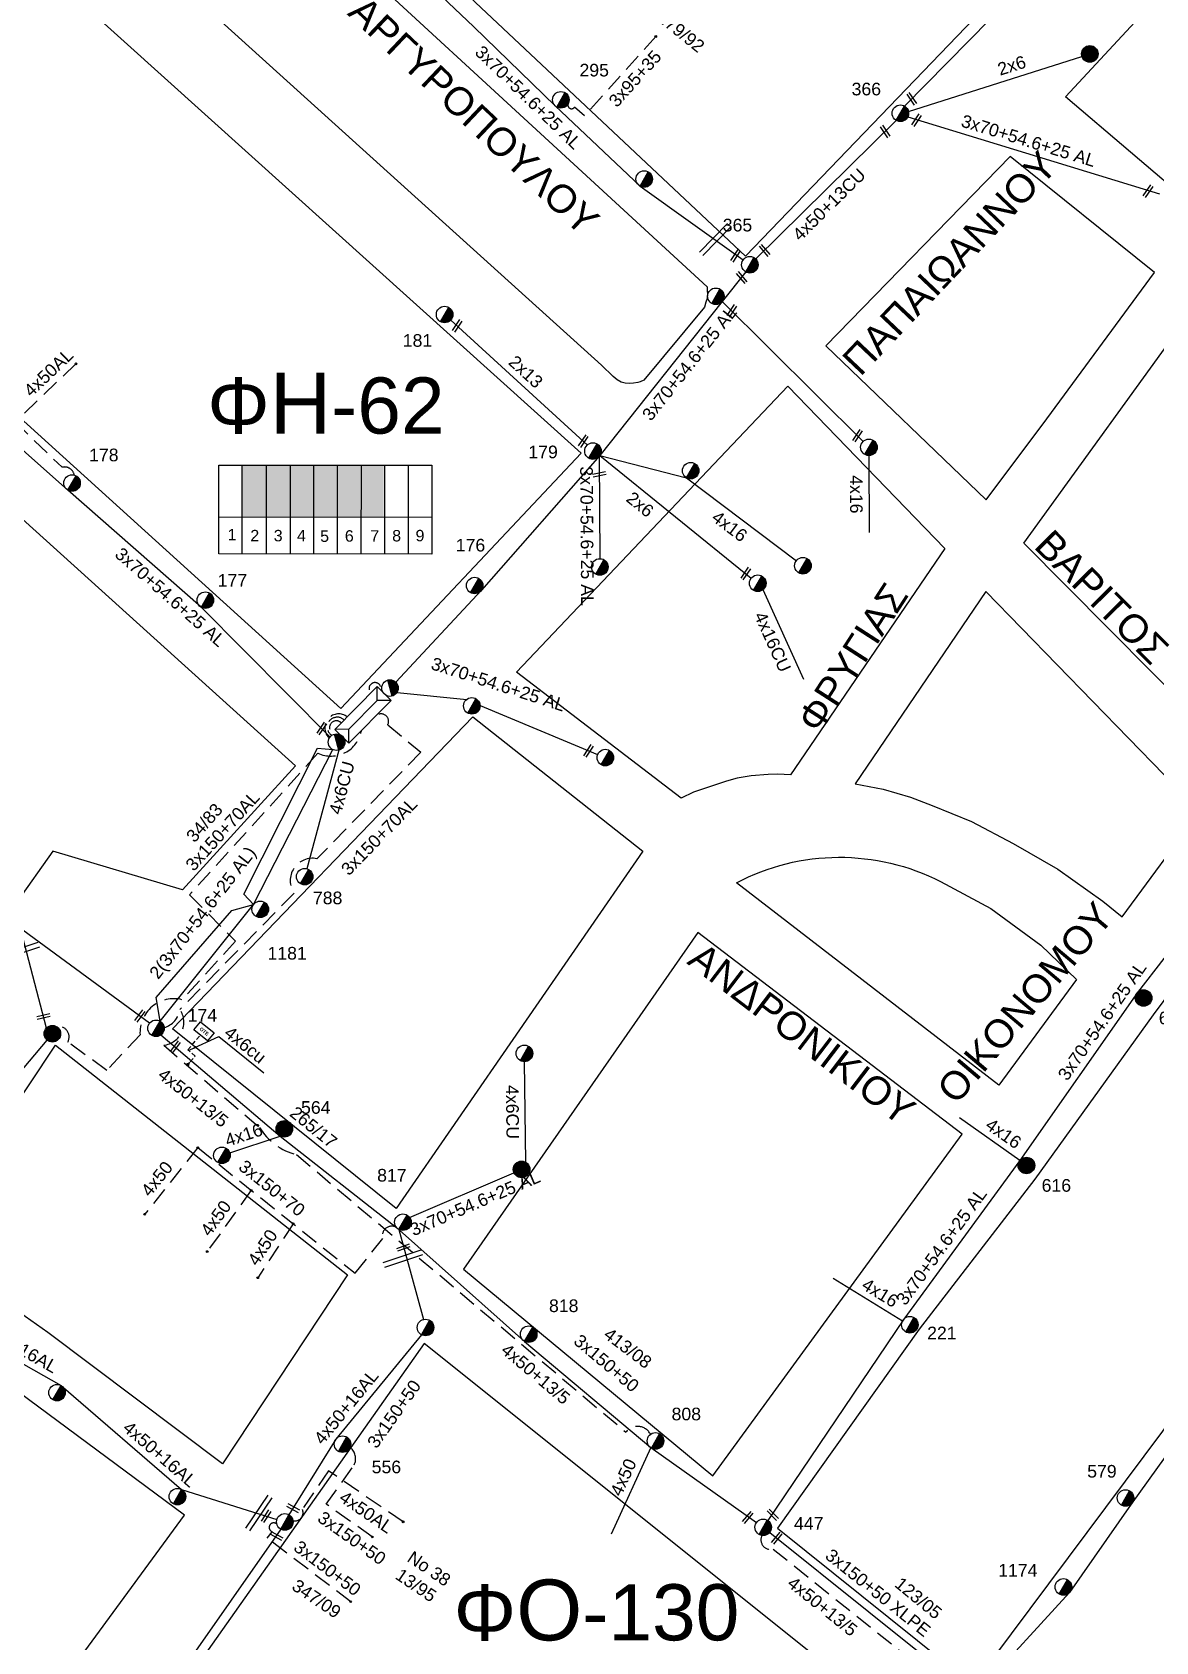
# Model space of a CAD drawing. Header units: millimetres. Extents: x 864 to 3062, y 833 to 2619.
# Drawn here: x 2231.5 to 2391.5, y 994.9 to 1224.1 of the extents above; entities that cross this region are included whole.
import ezdxf
from ezdxf.enums import TextEntityAlignment as Align

# ---------------------------------------------------------------- set-up
doc = ezdxf.new("R2010")
doc.units = ezdxf.units.MM
doc.linetypes.add('DASHED', pattern=[19.05, 12.7, -6.35])
for name, color, linetype, lineweight in [('2x13', 7, 'Continuous', 30), ('2x6', 7, 'SYN_LINE', 30), ('3x150+50', 7, 'Continuous', 30), ('3x150+50 XLPE', 7, 'SYN_LINE', 30), ('3x150+70', 7, 'Continuous', 30), ('3x150+70AL', 7, 'DASHED', 30), ('3x70+54.6+25 AL', 7, 'SYN_LINE', 30), ('3x95+35', 7, 'Continuous', 30), ('4x16', 7, 'Continuous', 30), ('4x16CU', 7, 'Continuous', 30), ('4x50', 7, 'Continuous', 30), ('4x50+13_5', 7, 'Continuous', 30), ('4x50+13CU', 7, 'Continuous', 30), ('4x50+16', 7, 'Continuous', 30), ('4x50+16AL', 7, 'Continuous', 30), ('4x50AL', 7, 'Continuous', 30), ('4x6CU', 7, 'Continuous', 30), ('text διευθύνσεων', 250, 'Continuous', 30), ('Υπόβαθρο ΔΕΗ', 7, 'Continuous', 30)]:
    doc.layers.add(name, color=color, linetype=linetype, lineweight=lineweight)
for name, color, linetype in [('Pillar OTE', 7, 'Continuous'), ('TEXT ΚΑΛΩΔΙΩΝ', 7, 'Continuous'), ('Άγνωστα', 7, 'Continuous'), ('Επιγραφές - Σχήματα', 7, 'Continuous'), ('Καλώδια ΧΤ   3x150AL+50CU', 7, 'DASHED'), ('Μηχανική τομή', 7, 'Continuous'), ('Στύλος Ξύλινος', 7, 'Continuous'), ('Στύλος Ξύλινος @ 1', 7, 'Continuous'), ('Στύλος ΦΜ', 7, 'Continuous'), ('Στύλος ΦΜ @ 1', 7, 'Continuous'), ('Συνδέσεις', 7, 'Continuous'), ('Τομή', 7, 'Continuous'), ('Υποσταθμός εναέριος 2 στύλων', 7, 'Continuous'), ('Υποσταθμός πόλεως', 7, 'Continuous'), ('Υπόγεια καλώδια Παροχών ΧΤ   4x50AL', 7, 'DASHED'), ('Υπόγεια καλώδια Παροχών ΧΤ   4x6', 7, 'DASHED')]:
    doc.layers.add(name, color=color, linetype=linetype)
doc.styles.add('arial', font='arial.ttf')
doc.styles.get("Standard").update_dxf_attribs({"font": 'arial.ttf'})
doc.linetypes.add('SYN_LINE', pattern='A,0.5,-0.0001,["/\\/\\/\\/",Standard,S=0.1,R=0,X=0,Y=-0.05],-0.25', length=0.7501)
doc.dimstyles.new('ISO-25', dxfattribs={"dimtxt": 2.5, "dimasz": 2.5, "dimexe": 1.25, "dimexo": 0.625, "dimtad": 1, "dimtxsty": 'Standard', "dimcen": 2.5, "dimadec": 0, "dimazin": 0, "dimtfac": 1, "dimtmove": 0, "dimatfit": 3, "dimfxl": 1, "dimarcsym": 0})

# ---------------------------------------------------------------- blocks, each defined once
blk = doc.blocks.new('ΥΠΑΡΧΩΝ ΤΣΙΜΕΝΤΕΝΙΟΣ ΣΤΥΛΟΣ')
at = {"layer": 'Στύλος ΦΜ'}
blk.add_hatch(color=7, dxfattribs=at).paths.add_polyline_path([(-1.29, -2.28, 0.574793), (2.62, 0, 0.268822), (1.3, 2.27)])
at = {"layer": 'Στύλος ΦΜ', "color": 7}
blk.add_line((-1.29, -2.28), (1.3, 2.27), dxfattribs=at)
blk.add_circle((0, 0), 2.62, dxfattribs=at)
at = {"layer": 'Στύλος ΦΜ', "flags": 4}
for tag, p in [('ΑΡΙΘΜΟΣ', (-4.68, 8.05)), ('ΤΥΠΟΣ', (-4.91, 3.03))]:
    blk.add_attdef(tag, p, '', height=4, dxfattribs=at)
blk = doc.blocks.new('ΥΠΑΡΧΩΝ ΞΥΛΙΝΟΣ ΣΤΥΛΟΣ')
at = {"layer": 'Στύλος Ξύλινος'}
h = blk.add_hatch(color=7, dxfattribs=at)
h.paths.add_polyline_path([(-2.62, 0, 0.270008), (-1.29, -2.28), (1.3, 2.27, 0.576266)])
h.paths.add_polyline_path([(-1.29, -2.28, 0.574793), (2.62, 0, 0.268822), (1.3, 2.27)])
at = {"layer": 'Στύλος Ξύλινος', "color": 7}
blk.add_line((-1.29, -2.28), (1.3, 2.27), dxfattribs=at)
blk.add_circle((0, 0), 2.62, dxfattribs=at)
at = {"layer": 'Στύλος Ξύλινος', "flags": 4}
for tag, p in [('ΑΡΙΘΜΟΣ', (-4.91, 8.6)), ('ΤΥΠΟΣ', (-4.85, 3.39))]:
    blk.add_attdef(tag, p, '', height=4, dxfattribs=at)
blk = doc.blocks.new('ΥΠΟΣΤΑΘΜΟΣ ΕΝΑΕΡΙΟΣ ΕΠΙ 2 ΣΤΥΛΩΝ')
at = {"layer": 'Υποσταθμός εναέριος 2 στύλων', "linetype": 'Continuous'}
for points in [[(-11.97, -2.11, 0.574793), (-8.45, -0.07, 0.268822), (-9.64, 1.98)], [(9.68, -2.15, 0.574793), (13.19, -0.1, 0.268822), (12.01, 1.95)]]:
    blk.add_hatch(color=256, dxfattribs=at).paths.add_polyline_path(points)
for p, q in [((-11.97, -2.11), (-9.64, 1.98)), ((9.68, -2.15), (12.01, 1.95))]:
    blk.add_line(p, q, dxfattribs=at)
for centre in [(-10.81, -0.07), (10.84, -0.1)]:
    blk.add_circle(centre, 2.36, dxfattribs=at)
at = {"layer": 'Υποσταθμός πόλεως', "linetype": 'Continuous', "ltscale": 40}
blk.add_lwpolyline([(-8.57, 2.82), (8.57, 2.82), (8.57, -2.82), (-8.57, -2.82)], close=True, dxfattribs=at)
for points in [[(-5.75, 0), (-8.57, 2.82)], [(-8.57, -2.82), (-5.75, 0)], [(-5.75, 0), (5.75, 0)], [(5.75, 0), (8.57, 2.82)], [(8.57, -2.82), (5.75, 0)]]:
    blk.add_lwpolyline(points, dxfattribs=at)
at = {"layer": 'Υποσταθμός εναέριος 2 στύλων', "ltscale": 40, "flags": 1}
for tag, p in [('ΜΕΤΑΣΧΗΜΑΤΙΣΜΟΣ', (14.09, 2.51)), ('ΙΣΧΥΣ', (14.07, -0.28)), ('ΑΡΙΘΜΟΣ', (14.19, -3))]:
    blk.add_attdef(tag, p, '', height=1.8, dxfattribs=at)
blk = doc.blocks.new('ΜΗΧΑΝΙΚΗ ΤΟΜΗ')
at = {"layer": 'Μηχανική τομή', "ltscale": 40}
for p, q in [((-1.89, 0.78), (5.69, 0.78)), ((-1.89, -0.77), (5.69, -0.77))]:
    blk.add_line(p, q, dxfattribs=at)
blk = doc.blocks.new('ΤΟΜΗ')
at = {"layer": 'Τομή', "ltscale": 40}
for p, q in [((-5.68, 0), (17.06, 0)), ((-5.68, -2.77), (17.06, -2.77))]:
    blk.add_line(p, q, dxfattribs=at)
blk = doc.blocks.new('_ΣΥΝΔΕΣΗ')
at = {"layer": 'Συνδέσεις', "linetype": 'SYN_LINE', "ltscale": 40}
blk.add_hatch(color=256, dxfattribs=at).paths.add_polyline_path([(0.5, -0.01, 1), (-0.5, -0.01, 1)])
at = {"layer": 'Συνδέσεις'}
blk.add_circle((0, -0.01), 0.5, dxfattribs=at)
blk = doc.blocks.new('PILLAR ΟΤΕ')
at = {"layer": 'Pillar OTE', "ltscale": 40}
blk.add_lwpolyline([(-3.31, 2.02), (3.39, 2.02), (3.39, -1.99), (-3.31, -1.99)], close=True, dxfattribs=at)
at = {"layer": 'Pillar OTE', "insert": (-1.81, 0.71), "char_height": 1.3575, "width": 109.961, "attachment_point": 1}
blk.add_mtext('{\\fArial|b1|i0|c161|p34;OTE}', dxfattribs=at)

msp = doc.modelspace()

# ---------------------------------------------------------------- hatches: boundary and pattern name
at = {"layer": 'Pillar OTE', "ltscale": 40}
h = msp.add_hatch(color=256, dxfattribs=at)
h.dxf.hatch_style = 1
h.paths.add_polyline_path([(2253.8, 1076.76), (2254.01, 1077.46), (2253.32, 1077.17)])
at = {"layer": 'Καλώδια ΧΤ   3x150AL+50CU', "linetype": 'DASHED', "lineweight": -3, "ltscale": 0.2}
h = msp.add_hatch(color=151, dxfattribs=at)
h.dxf.hatch_style = 1
h.paths.add_polyline_path([(2264.86, 1162.45), (2261.42, 1162.45), (2261.42, 1155.09), (2264.86, 1155.08)])
h = msp.add_hatch(color=27, dxfattribs=at)
h.dxf.hatch_style = 1
h.paths.add_polyline_path([(2264.86, 1155.08), (2268.29, 1155.08), (2268.3, 1162.45), (2264.86, 1162.45)])
h = msp.add_hatch(color=173, dxfattribs=at)
h.dxf.hatch_style = 1
h.paths.add_polyline_path([(2271.53, 1162.45), (2268.24, 1162.45), (2268.24, 1155.08), (2271.53, 1155.08)])
h = msp.add_hatch(color=5, dxfattribs=at)
h.dxf.hatch_style = 1
h.paths.add_polyline_path([(2274.83, 1162.45), (2271.53, 1162.45), (2271.53, 1155.08), (2274.83, 1155.08)])
h = msp.add_hatch(color=1, dxfattribs=at)
h.dxf.hatch_style = 1
h.paths.add_polyline_path([(2278.22, 1162.44), (2274.92, 1162.44), (2274.92, 1155.08), (2278.22, 1155.07)])
h = msp.add_hatch(color=30, dxfattribs=at)
h.dxf.hatch_style = 1
h.paths.add_polyline_path([(2281.55, 1162.44), (2278.26, 1162.44), (2278.26, 1155.08), (2281.55, 1155.07)])

# ---------------------------------------------------------------- linework, layer by layer
at = {"layer": '2x13', "color": 151, "linetype": 'Continuous', "lineweight": -3, "ltscale": 15}
msp.add_lwpolyline([(2310.57, 1165.31), (2291.11, 1183.1)], dxfattribs=at)
at = {"layer": '2x6', "color": 151, "linetype": 'SYN_LINE', "lineweight": -3, "ltscale": 15}
for points in [[(2356.31, 1212.84), (2381.02, 1220.66)], [(2312.36, 1163.81), (2333.92, 1146.37)]]:
    msp.add_lwpolyline(points, dxfattribs=at)
at = {"layer": '3x150+50', "lineweight": -3, "ltscale": 0.2}
msp.add_lwpolyline([(2334.55, 1191.82), (2333.13, 1189.97)], dxfattribs=at)
at = {"layer": '3x150+50', "color": 5, "linetype": 'DASHED', "lineweight": -3, "ltscale": 0.2}
msp.add_lwpolyline([(2252.54, 1084.92, -0.555751), (2250.23, 1079.82), (2263.86, 1068.13, 0.198762), (2269.15, 1064.24), (2316.05, 1024.73, -0.541499), (2319.57, 1024.41, 2.380878)], format="xyb", dxfattribs=at)
at = {"layer": '3x150+50', "color": 151, "linetype": 'DASHED', "lineweight": -3, "ltscale": 0.2}
for points in [[(2279.94, 1009.79), (2273.38, 1014.45), (2277.35, 1020.05, 0.358481), (2276.79, 1022.54, 0.061918)], [(2276.86, 1000.57), (2264.97, 1009.62), (2265.67, 1010.54, -1.233375), (2266.35, 1011.61, -0.599465)]]:
    msp.add_lwpolyline(points, format="xyb", dxfattribs=at)
at = {"layer": '3x150+50 XLPE', "color": 6, "linetype": 'DASHED', "lineweight": -3, "ltscale": 0.2}
msp.add_lwpolyline([(2335.44, 1009.99, 0.652222), (2337.05, 1008.05), (2366.17, 984.71), (2335.65, 944.54), (2335.65, 942.29), (2326.97, 931.06), (2326.38, 931.03), (2323.68, 927.5), (2322.78, 927.87, 0.318496), (2315.08, 929.82, -0.318496)], format="xyb", dxfattribs=at)
at = {"layer": '3x150+70', "color": 30, "linetype": 'DASHED', "lineweight": -3, "ltscale": 0.2}
msp.add_lwpolyline([(2255.08, 1065.24), (2277.52, 1047.35), (2281.46, 1052.29, -0.701778), (2283.39, 1053.87, -3.853973)], format="xyb", dxfattribs=at)
at = {"layer": '3x150+70AL', "color": 151, "linetype": 'DASHED', "lineweight": -3, "ltscale": 0.2}
msp.add_lwpolyline([(2281.12, 1130.92, 1.264926), (2279.74, 1130.01, 0.24014)], format="xyb", dxfattribs=at)
at = {"layer": '3x150+70AL', "color": 5, "linetype": 'DASHED', "lineweight": -3, "ltscale": 0.2}
msp.add_lwpolyline([(2280.47, 1126.74, -0.853343), (2282.13, 1125.45), (2286.83, 1121.55), (2272.06, 1106.39, 0.67059), (2268.79, 1101.47), (2252.54, 1084.92, -0.286948), (2250.3, 1082.32, 127.511125)], format="xyb", dxfattribs=at)
at = {"layer": '3x150+70AL', "color": 30, "linetype": 'DASHED', "lineweight": -3, "ltscale": 0.2}
msp.add_lwpolyline([(2273.72, 1123.67, -0.929429), (2276.38, 1126.6, 0.24014)], format="xyb", dxfattribs=at)
at = {"layer": '3x150+70AL', "color": 27, "linetype": 'DASHED', "lineweight": -3, "ltscale": 0.2}
msp.add_lwpolyline([(2274.1, 1124, -1.076503), (2275.93, 1126.14, 0.24014)], format="xyb", dxfattribs=at)
at = {"layer": '3x150+70AL', "color": 173, "linetype": 'DASHED', "lineweight": -3, "ltscale": 0.2}
msp.add_lwpolyline([(2274.54, 1124.13, -1.29915), (2275.52, 1125.73, 0.24014)], format="xyb", dxfattribs=at)
at = {"layer": '3x150+70AL', "color": 1, "linetype": 'DASHED', "lineweight": -3, "ltscale": 0.2}
msp.add_lwpolyline([(2278.38, 1124.62, -0.490646), (2272.2, 1121.42, -0.713354), (2272.2, 1121.42), (2253.9, 1101.25), (2260.46, 1094.64), (2252.83, 1086.31, 0.507931), (2246.86, 1081.32), (2242.13, 1076.25), (2236.56, 1080.26, 0.637757), (2234.96, 1082.48, -31.347669)], format="xyb", dxfattribs=at)
at = {"layer": '3x70+54.6+25 AL', "color": 30, "linetype": 'SYN_LINE', "lineweight": -3, "ltscale": 15}
for points in [[(2255.77, 1262.46), (2261.54, 1256.06), (2273.28, 1244.61), (2283.45, 1235.32), (2294.39, 1224.89), (2306, 1213.62), (2318.09, 1202.18), (2332.76, 1191.68)], [(2249.71, 1083.26), (2249.14, 1086.62), (2259.95, 1099.03), (2263.04, 1099.88), (2261.62, 1101.34), (2272.13, 1122.14), (2274.32, 1121.95)], [(2285.26, 1055.31), (2300.12, 1061.67)]]:
    msp.add_lwpolyline(points, dxfattribs=at)
at = {"layer": '3x70+54.6+25 AL', "color": 151, "linetype": 'SYN_LINE', "lineweight": -3, "ltscale": 15}
for points in [[(2356.22, 1212.05), (2392.06, 1201.07)], [(2329.79, 1185.75), (2312.36, 1163.81), (2295.5, 1144.65), (2283.27, 1131.56)], [(2329.79, 1185.75), (2349.84, 1165.82)], [(2312.24, 1163.65), (2312.34, 1149.12)], [(2295.29, 1128.2), (2312.04, 1121.25)]]:
    msp.add_lwpolyline(points, dxfattribs=at)
at = {"layer": '3x70+54.6+25 AL', "color": 173, "linetype": 'SYN_LINE', "lineweight": -3, "ltscale": 15}
msp.add_lwpolyline([(2273.92, 1123.71), (2255.58, 1142.2), (2236.59, 1158.87), (2212.42, 1180.33), (2189.01, 1203.43)], dxfattribs=at)
at = {"layer": '3x70+54.6+25 AL', "color": 151, "linetype": 'SYN_LINE', "lineweight": -3, "ltscale": 6}
msp.add_lwpolyline([(2333.13, 1189.97), (2329.79, 1185.75)], dxfattribs=at)
at = {"layer": '3x70+54.6+25 AL', "color": 6, "linetype": 'SYN_LINE', "lineweight": -3, "ltscale": 15}
msp.add_lwpolyline([(2428.53, 1136.53), (2407.71, 1111.54), (2388.94, 1087.35), (2372.19, 1063.43), (2355.65, 1040.81), (2336.28, 1012.13)], dxfattribs=at)
at = {"layer": '3x70+54.6+25 AL', "color": 151, "linetype": 'SYN_LINE', "lineweight": -3, "ltscale": 10}
msp.add_lwpolyline([(2283.46, 1130.07), (2293.39, 1129.09)], dxfattribs=at)
at = {"layer": '3x70+54.6+25 AL', "color": 27, "linetype": 'SYN_LINE', "lineweight": -3, "ltscale": 15}
msp.add_lwpolyline([(2249.71, 1083.26), (2263.04, 1099.88), (2274.32, 1121.95)], dxfattribs=at)
at = {"layer": '3x95+35', "color": 30, "linetype": 'DASHED', "lineweight": -3, "ltscale": 0.2}
msp.add_lwpolyline([(2320.35, 1223.54), (2310.16, 1212.19), (2308.75, 1213.45, -0.916596), (2307.84, 1213.93, 63.989141)], format="xyb", dxfattribs=at)
at = {"layer": '4x16', "color": 151, "linetype": 'SYN_LINE', "lineweight": -3, "ltscale": 15}
msp.add_lwpolyline([(2312.36, 1163.81), (2324.7, 1160.64), (2340.34, 1148.83)], dxfattribs=at)
at = {"layer": '4x16', "color": 151, "linetype": 'SYN_LINE', "lineweight": -3, "ltscale": 12}
msp.add_lwpolyline([(2350.66, 1163.82), (2350.71, 1152.84)], dxfattribs=at)
at = {"layer": '4x16', "color": 6, "linetype": 'SYN_LINE', "lineweight": -3, "ltscale": 12}
msp.add_lwpolyline([(2372.19, 1063.43), (2363.58, 1069.47)], dxfattribs=at)
at = {"layer": '4x16', "color": 30, "linetype": 'SYN_LINE', "lineweight": -3, "ltscale": 8}
msp.add_lwpolyline([(2259.64, 1064.5), (2266.83, 1066.89)], dxfattribs=at)
at = {"layer": '4x16', "color": 6, "linetype": 'SYN_LINE', "lineweight": -3, "ltscale": 15}
msp.add_lwpolyline([(2355.44, 1040.51), (2345.59, 1046.58)], dxfattribs=at)
at = {"layer": '4x16CU', "color": 151, "linetype": 'SYN_LINE', "lineweight": -3, "ltscale": 15}
msp.add_lwpolyline([(2335.58, 1144.72), (2341.36, 1131.96)], dxfattribs=at)
at = {"layer": '4x50', "color": 30, "linetype": 'DASHED', "lineweight": -3, "ltscale": 0.2}
for points in [[(2255.08, 1065.24), (2247.52, 1055.75)], [(2262.7, 1059.16), (2256.43, 1050.44)], [(2268.66, 1054.41), (2263.62, 1046.71)]]:
    msp.add_lwpolyline(points, dxfattribs=at)
at = {"layer": '4x50', "color": 5, "linetype": 'SYN_LINE', "lineweight": -3, "ltscale": 15}
msp.add_lwpolyline([(2319.61, 1022.51), (2313.94, 1010.17)], dxfattribs=at)
at = {"layer": '4x50+13_5', "color": 27, "lineweight": -3, "ltscale": 0.2}
msp.add_lwpolyline([(2248.19, 1082.96), (2228.75, 1097.28), (2210.84, 1111.09), (2192.25, 1126.79), (2171.03, 1143.77), (2151.41, 1161.36)], dxfattribs=at)
at = {"layer": '4x50+13_5', "color": 30, "lineweight": -3, "ltscale": 0.2}
for points in [[(2249.84, 1081.31), (2266.83, 1066.89), (2283.39, 1053.87), (2301.64, 1037.64), (2319.61, 1022.51), (2334.66, 1011.84)], [(2336.55, 1010.44), (2364.75, 987.81)]]:
    msp.add_lwpolyline(points, dxfattribs=at)
at = {"layer": '4x50+13CU', "color": 151, "lineweight": -3, "ltscale": 0.2}
for points in [[(2380.15, 1238.43), (2355.75, 1213.59)], [(2354.58, 1211.54), (2334.55, 1191.82)]]:
    msp.add_lwpolyline(points, dxfattribs=at)
at = {"layer": '4x50+16', "color": 1, "lineweight": -3, "ltscale": 0.2}
for points in [[(2233.53, 1082.28), (2229.63, 1097.17)], [(2210.34, 1046.86), (2222.74, 1067.66), (2233.61, 1080.56)]]:
    msp.add_lwpolyline(points, dxfattribs=at)
at = {"layer": '4x50+16AL', "color": 151, "lineweight": -3, "ltscale": 0.2}
for points in [[(2477.16, 1135.56), (2451.34, 1099.52), (2422.83, 1060.26), (2406.31, 1039.92), (2388.03, 1014.47), (2379.24, 1001.86), (2366.47, 987.94)], [(2283.72, 1053.6), (2287.21, 1040.76)], [(2286.94, 1038.59), (2274.76, 1023.7), (2268.07, 1012.95)], [(2266.9, 1010.91), (2245.71, 980.56)]]:
    msp.add_lwpolyline(points, dxfattribs=at)
at = {"layer": '4x50+16AL', "color": 1, "lineweight": -3, "ltscale": 0.2}
msp.add_lwpolyline([(2210.83, 1045.35), (2235.62, 1031.36), (2252.76, 1016.55), (2266.36, 1012.28)], dxfattribs=at)
at = {"layer": '4x50AL', "color": 173, "linetype": 'DASHED', "lineweight": -3, "ltscale": 0.2}
msp.add_lwpolyline([(2237.73, 1176.88), (2229.05, 1168.61), (2235.74, 1162.14, -0.43468), (2237.49, 1161.03, 38.357547)], format="xyb", dxfattribs=at)
at = {"layer": '4x50AL', "color": 151, "linetype": 'DASHED', "lineweight": -3, "ltscale": 0.2}
msp.add_lwpolyline([(2284.32, 1011.93), (2273.71, 1019.21), (2269.96, 1013.74, -0.636742), (2268.65, 1012.12, -104.8445)], format="xyb", dxfattribs=at)
at = {"layer": '4x6CU', "color": 27, "linetype": 'SYN_LINE', "lineweight": -3, "ltscale": 15}
msp.add_lwpolyline([(2275.18, 1121.87), (2270.62, 1104.97)], dxfattribs=at)
at = {"layer": '4x6CU', "color": 30, "linetype": 'SYN_LINE', "lineweight": -3, "ltscale": 15}
msp.add_lwpolyline([(2301.79, 1063.16), (2301.63, 1077.48)], dxfattribs=at)
at = {"layer": 'Pillar OTE', "lineweight": -3, "ltscale": 40}
for points in [[(2258.09, 1149.81), (2258.09, 1162.45), (2288.42, 1162.45), (2288.42, 1149.78), (2258.09, 1149.81)], [(2261.42, 1149.8), (2261.42, 1162.45)], [(2264.86, 1149.8), (2264.86, 1162.45)], [(2268.29, 1149.8), (2268.3, 1162.45)], [(2271.59, 1149.79), (2271.59, 1162.45)], [(2274.98, 1149.79), (2274.98, 1162.45)], [(2278.37, 1149.79), (2278.38, 1162.45)], [(2281.71, 1149.78), (2281.71, 1162.45)], [(2285.1, 1149.78), (2285.1, 1162.45)], [(2258.09, 1155.09), (2288.42, 1155.06)]]:
    msp.add_lwpolyline(points, dxfattribs=at)
at = {"layer": 'Υπόβαθρο ΔΕΗ', "lineweight": -3}
msp.add_line((2258.07, 1081.08), (2264.51, 1075.9), dxfattribs=at)
for points in [[(2372.87, 1233.61), (2333.08, 1192.21), (2256.96, 1263.8), (2284.77, 1294.07), (2326.94, 1273.82)], [(2232.63, 1233.6), (2199.25, 1196.83), (2275.48, 1127.79), (2309.71, 1164.16)], [(2391.38, 1189.89), (2370.81, 1206.41), (2344.56, 1179.43), (2367.39, 1157.53), (2376, 1169.05)], [(2161.81, 1155.05), (2192.12, 1189.05), (2268.98, 1119.61), (2252.9, 1101.95), (2234.41, 1107.45), (2229.27, 1100.15)], [(2403.2, 1120.68), (2372.74, 1151.35), (2397.01, 1184.84), (2430.58, 1156.71)], [(2339.13, 1173.71), (2361.49, 1150.59), (2339.49, 1118.32), (2337.69, 1118.44), (2336.33, 1118.41), (2333.89, 1118.18), (2331.9, 1117.86), (2330.4, 1117.45), (2325.67, 1115.89), (2323.92, 1115.03), (2300.49, 1132.98)], [(2397.8, 1113.13), (2367.33, 1144.47), (2348.73, 1117.08), (2352.69, 1116.31), (2356.58, 1115.17), (2359.71, 1113.97), (2365.29, 1111.7), (2371.22, 1108.58), (2377.61, 1104.9), (2383.98, 1100.36), (2386.76, 1098.13)], [(2318.49, 1107.46), (2283.35, 1056.59), (2251.5, 1082.17), (2294.27, 1126.62)], [(2363.97, 1067.18), (2326.33, 1095.89), (2292.91, 1047.95), (2328.43, 1018.49)], [(2234.8, 1079.82), (2276.42, 1047.11), (2258.59, 1020.2), (2233.74, 1038.92), (2215.93, 1051.45)], [(2211.46, 1043.78), (2193.26, 1016.59), (2234.96, 987.99), (2253.18, 1012.91)], [(2358.28, 980.62), (2287.34, 1037.33), (2246.67, 979.71), (2319.43, 928.7)]]:
    msp.add_lwpolyline(points, close=True, dxfattribs=at)
for points in [[(2254.68, 1255.02), (2327.62, 1187.84), (2327.66, 1187.31), (2327.67, 1186.8), (2327.62, 1186.2), (2327.47, 1185.64), (2327.24, 1184.96), (2318.64, 1174.57), (2318.11, 1174.33), (2317.74, 1174.2), (2317.15, 1174.12), (2316.55, 1174.1), (2315.96, 1174.11), (2315.41, 1174.27), (2314.83, 1174.6), (2314.26, 1175.06), (2312.57, 1176.68), (2241.64, 1240.85)], [(2397.19, 1199.13), (2378.7, 1214.91), (2399.78, 1237.65)], [(2406.38, 1104.72), (2395.58, 1090.07), (2391.18, 1084.14), (2374.33, 1060.74), (2357.84, 1039.4), (2337.66, 1011.03), (2365.54, 988.68), (2433.15, 1079.23)]]:
    msp.add_lwpolyline(points, dxfattribs=at)
msp.add_lwpolyline([(2380.27, 1089.21), (2369.18, 1074.13), (2331.81, 1102.97, -0.2438), (2360.88, 1103.14), (2368.06, 1099.31), (2375.16, 1094.07)], format="xyb", close=True, dxfattribs=at)
at = {"layer": 'Υπόγεια καλώδια Παροχών ΧΤ   4x6', "color": 5, "linetype": 'DASHED', "lineweight": -2, "ltscale": 0.05}
msp.add_lwpolyline([(2254, 1077.44), (2254.72, 1078.26), (2253.66, 1079.18), (2255.43, 1081.24)], dxfattribs=at)

# ---------------------------------------------------------------- block references
at = {"layer": 'Pillar OTE', "xscale": 0.375, "yscale": 0.375, "zscale": 0.375, "rotation": 321}
msp.add_blockref('PILLAR ΟΤΕ', (2255.95, 1081.81), dxfattribs=at)
at = {"layer": 'Μηχανική τομή', "lineweight": -3, "zscale": 0.4999999999999997}
for p, xscale, yscale, rotation in [((2357.07, 1214.22), 0.2500000000001553, 0.2500000000001553, 124.2096103055384), ((2353.29, 1209.57), 0.2500000000001553, 0.2500000000001553, 124.2096103055384), ((2357.21, 1211.19), 0.2500000000000033, 0.2500000000000033, 56.04092055166467), ((2390.19, 1201.08), 0.2500000000000033, 0.2500000000000033, 56.04092055166467), ((2331.43, 1191.88), 0.2500000000000033, 0.2500000000000033, 56.04092055166467), ((2336.16, 1192.67), 0.2500000000000033, 0.2500000000000033, 130.0607266277338), ((2332.89, 1188.8), 0.2500000000000033, 0.2500000000000033, 130.0607266277338), ((2330.91, 1184.04), 0.2500000000000033, 0.2500000000000033, 56.04092055166467), ((2291.78, 1181.89), 0.2500000000000033, 0.2500000000000033, 56.04092055166467), ((2348.81, 1166.25), 0.2500000000000033, 0.2500000000000033, 56.04092055166467), ((2309.75, 1165.47), 0.2500000000000033, 0.2500000000000033, 56.04092055166467), ((2311.83, 1161.06), 0.2500000000000033, 0.2500000000000033, 12.11030208969202), ((2332.89, 1146.62), 0.2500000000000033, 0.2500000000000033, 56.04092055166467), ((2272.49, 1124.55), 0.2500000000000033, 0.2500000000000033, 56.04092055166467), ((2310.49, 1121.35), 0.2500000000000033, 0.2500000000000033, 56.04092055166467), ((2246.56, 1083.59), 0.2499999999999465, 0.2499999999999465, 53.05552816890182), ((2232.64, 1083.82), 0.2499999999999465, 0.2499999999999465, 12.71145084820159), ((2251.63, 1079.2), 0.2499999999999465, 0.2499999999999465, 53.05552816890182), ((2283.95, 1050.87), 0.2499999999999466, 0.2499999999999466, 19.93822696431797), ((2264.6, 1012.33), 0.2499999999999466, 0.2499999999999466, 57.14397064997369), ((2268.24, 1014.14), 0.2499999999999466, 0.2499999999999466, 331.5768850915695), ((2333.12, 1012.21), 0.2499999999999467, 0.2499999999999467, 49.69911825660611), ((2337.32, 1012.61), 0.2499999999999467, 0.2499999999999467, 134.4519978221392), ((2265.84, 1010.17), 0.2499999999999466, 0.2499999999999466, 331.5768850915695), ((2337.27, 1009.25), 0.2499999999999467, 0.2499999999999467, 49.69911825660611)]:
    msp.add_blockref('ΜΗΧΑΝΙΚΗ ΤΟΜΗ', p, dxfattribs=dict(at, xscale=xscale, yscale=yscale, rotation=rotation))
at = {"layer": 'Στύλος Ξύλινος @ 1', "lineweight": -3, "ltscale": 40}
for p, xscale, yscale, zscale in [((2382.14, 1221.02), 0.4499999999998181, 0.4499999999998181, 0.4499999999998181), ((2234.37, 1081.46), 0.4499999999998181, 0.4499999999998181, 0.4499999999998181), ((2301.2, 1062.14), 0.4499999999998414, 0.4499999999998414, 0.4499999999998414)]:
    msp.add_blockref('ΥΠΑΡΧΩΝ ΞΥΛΙΝΟΣ ΣΤΥΛΟΣ', p, dxfattribs=dict(at, xscale=xscale, yscale=yscale, zscale=zscale))
ref = msp.add_blockref('ΥΠΑΡΧΩΝ ΞΥΛΙΝΟΣ ΣΤΥΛΟΣ', (2389.8, 1086.55), dxfattribs=dict(at, xscale=0.4499999999998414, yscale=0.4499999999998414, zscale=0.4499999999998414))
ref.add_attrib('ΤΥΠΟΣ', '627', (2391.97, 1082.81), dxfattribs={"layer": 'Στύλος Ξύλινος', "height": 1.8, "rotation": 360, "flags": 4})
ref = msp.add_blockref('ΥΠΑΡΧΩΝ ΞΥΛΙΝΟΣ ΣΤΥΛΟΣ', (2267.41, 1067.92), dxfattribs=dict(at, xscale=0.4499999999998414, yscale=0.4499999999998414, zscale=0.4499999999998414))
ref.add_attrib('ΤΥΠΟΣ', '564', (2269.79, 1070.06), dxfattribs={"layer": 'Στύλος Ξύλινος', "height": 1.8, "rotation": 360, "flags": 4})
ref = msp.add_blockref('ΥΠΑΡΧΩΝ ΞΥΛΙΝΟΣ ΣΤΥΛΟΣ', (2373.11, 1062.7), dxfattribs=dict(at, xscale=0.4499999999998414, yscale=0.4499999999998414, zscale=0.4499999999998414))
ref.add_attrib('ΤΥΠΟΣ', '616', (2375.28, 1058.96), dxfattribs={"layer": 'Στύλος Ξύλινος', "height": 1.8, "rotation": 360, "flags": 4})
at = {"layer": 'Στύλος ΦΜ @ 1', "lineweight": -3, "ltscale": 40}
ref = msp.add_blockref('ΥΠΑΡΧΩΝ ΤΣΙΜΕΝΤΕΝΙΟΣ ΣΤΥΛΟΣ', (2306.8, 1214.48), dxfattribs=dict(at, xscale=0.4499999999998181, yscale=0.4499999999998181, zscale=0.4499999999998181))
ref.add_attrib('ΤΥΠΟΣ', '295', (2309.45, 1217.81), dxfattribs={"layer": 'Στύλος ΦΜ', "height": 1.8, "flags": 4})
ref = msp.add_blockref('ΥΠΑΡΧΩΝ ΤΣΙΜΕΝΤΕΝΙΟΣ ΣΤΥΛΟΣ', (2355.16, 1212.57), dxfattribs=dict(at, xscale=0.4499999999999623, yscale=0.4499999999999623, zscale=0.4499999999999623))
ref.add_attrib('ΤΥΠΟΣ', '366', (2348.21, 1215.12), dxfattribs={"layer": 'Στύλος ΦΜ', "height": 1.8, "flags": 4})
for p, xscale, yscale, zscale in [((2318.67, 1203.2), 0.4499999999998181, 0.4499999999998181, 0.4499999999998181), ((2328.88, 1186.5), 0.4499999999998181, 0.4499999999998181, 0.4499999999998181), ((2350.68, 1164.99), 0.4499999999998181, 0.4499999999998181, 0.4499999999998181), ((2325.29, 1161.66), 0.449999999999818, 0.449999999999818, 0.449999999999818), ((2312.35, 1147.95), 0.449999999999818, 0.449999999999818, 0.449999999999818), ((2341.28, 1148.12), 0.449999999999818, 0.449999999999818, 0.449999999999818), ((2334.84, 1145.63), 0.449999999999818, 0.449999999999818, 0.449999999999818), ((2294.11, 1128.16), 0.449999999999818, 0.449999999999818, 0.449999999999818), ((2313.13, 1120.8), 0.449999999999818, 0.449999999999818, 0.449999999999818), ((2301.61, 1078.66), 0.4499999999998181, 0.4499999999998181, 0.4499999999998181), ((2258.52, 1064.14), 0.4499999999998181, 0.4499999999998181, 0.4499999999998181), ((2287.52, 1039.62), 0.4499999999998181, 0.4499999999998181, 0.4499999999998181), ((2235.03, 1030.34), 0.4499999999998181, 0.4499999999998181, 0.4499999999998181), ((2252.18, 1015.53), 0.4499999999998181, 0.4499999999998181, 0.4499999999998181), ((2267.48, 1011.93), 0.4499999999998181, 0.4499999999998181, 0.4499999999998181)]:
    msp.add_blockref('ΥΠΑΡΧΩΝ ΤΣΙΜΕΝΤΕΝΙΟΣ ΣΤΥΛΟΣ', p, dxfattribs=dict(at, xscale=xscale, yscale=yscale, zscale=zscale))
ref = msp.add_blockref('ΥΠΑΡΧΩΝ ΤΣΙΜΕΝΤΕΝΙΟΣ ΣΤΥΛΟΣ', (2333.72, 1190.99), dxfattribs=dict(at, xscale=0.4499999999998291, yscale=0.4499999999998291, zscale=0.4499999999998291))
ref.add_attrib('ΤΥΠΟΣ', '365', (2329.86, 1195.74), dxfattribs={"layer": 'Στύλος ΦΜ', "height": 1.8, "flags": 4})
ref = msp.add_blockref('ΥΠΑΡΧΩΝ ΤΣΙΜΕΝΤΕΝΙΟΣ ΣΤΥΛΟΣ', (2290.24, 1183.9), dxfattribs=dict(at, xscale=0.4499999999996829, yscale=0.4499999999996829, zscale=0.4499999999996829))
ref.add_attrib('ΤΥΠΟΣ', '181', (2284.28, 1179.31), dxfattribs={"layer": 'Στύλος ΦΜ', "height": 1.8, "flags": 4})
ref = msp.add_blockref('ΥΠΑΡΧΩΝ ΤΣΙΜΕΝΤΕΝΙΟΣ ΣΤΥΛΟΣ', (2237.17, 1159.9), dxfattribs=dict(at, xscale=0.4499999999998181, yscale=0.4499999999998181, zscale=0.4499999999998181))
ref.add_attrib('ΤΥΠΟΣ', '178', (2239.6, 1163), dxfattribs={"layer": 'Στύλος ΦΜ', "height": 1.8, "flags": 4})
ref = msp.add_blockref('ΥΠΑΡΧΩΝ ΤΣΙΜΕΝΤΕΝΙΟΣ ΣΤΥΛΟΣ', (2311.37, 1164.45), dxfattribs=dict(at, xscale=0.4499999999998068, yscale=0.4499999999998068, zscale=0.4499999999998068))
ref.add_attrib('ΤΥΠΟΣ', '179', (2302.17, 1163.43), dxfattribs={"layer": 'Στύλος ΦΜ', "height": 1.8, "rotation": 360, "flags": 4})
ref = msp.add_blockref('ΥΠΑΡΧΩΝ ΤΣΙΜΕΝΤΕΝΙΟΣ ΣΤΥΛΟΣ', (2294.52, 1145.3), dxfattribs=dict(at, xscale=0.4499999999998736, yscale=0.4499999999998736, zscale=0.4499999999998736))
ref.add_attrib('ΤΥΠΟΣ', '176', (2291.83, 1150.15), dxfattribs={"layer": 'Στύλος ΦΜ', "height": 1.8, "rotation": 360, "flags": 4})
ref = msp.add_blockref('ΥΠΑΡΧΩΝ ΤΣΙΜΕΝΤΕΝΙΟΣ ΣΤΥΛΟΣ', (2256.16, 1143.22), dxfattribs=dict(at, xscale=0.4499999999998584, yscale=0.4499999999998584, zscale=0.4499999999998584))
ref.add_attrib('ΤΥΠΟΣ', '177', (2257.92, 1145.14), dxfattribs={"layer": 'Στύλος ΦΜ', "height": 1.8, "flags": 4})
ref = msp.add_blockref('ΥΠΑΡΧΩΝ ΤΣΙΜΕΝΤΕΝΙΟΣ ΣΤΥΛΟΣ', (2270.31, 1103.84), dxfattribs=dict(at, xscale=0.449999999999818, yscale=0.449999999999818, zscale=0.449999999999818))
ref.add_attrib('ΤΥΠΟΣ', '788', (2271.48, 1099.91), dxfattribs={"layer": 'Στύλος ΦΜ', "height": 1.8, "flags": 4})
ref = msp.add_blockref('ΥΠΑΡΧΩΝ ΤΣΙΜΕΝΤΕΝΙΟΣ ΣΤΥΛΟΣ', (2263.98, 1099.18), dxfattribs=dict(at, xscale=0.4499999999999399, yscale=0.4499999999999399, zscale=0.4499999999999399))
ref.add_attrib('ΤΥΠΟΣ', '1181', (2265.01, 1092.03), dxfattribs={"layer": 'Στύλος ΦΜ', "height": 1.8, "flags": 4})
ref = msp.add_blockref('ΥΠΑΡΧΩΝ ΤΣΙΜΕΝΤΕΝΙΟΣ ΣΤΥΛΟΣ', (2249.13, 1082.24), dxfattribs=dict(at, xscale=0.4499999999998181, yscale=0.4499999999998181, zscale=0.4499999999998181))
ref.add_attrib('ΤΥΠΟΣ', '174', (2253.64, 1083.19), dxfattribs={"layer": 'Στύλος ΦΜ', "height": 1.8, "flags": 4})
ref = msp.add_blockref('ΥΠΑΡΧΩΝ ΤΣΙΜΕΝΤΕΝΙΟΣ ΣΤΥΛΟΣ', (2284.3, 1054.62), dxfattribs=dict(at, xscale=0.4499999999997018, yscale=0.4499999999997018, zscale=0.4499999999997018))
ref.add_attrib('ΤΥΠΟΣ', '817', (2280.63, 1060.41), dxfattribs={"layer": 'Στύλος ΦΜ', "height": 1.8, "flags": 4})
ref = msp.add_blockref('ΥΠΑΡΧΩΝ ΤΣΙΜΕΝΤΕΝΙΟΣ ΣΤΥΛΟΣ', (2302.22, 1038.67), dxfattribs=dict(at, xscale=0.4499999999998181, yscale=0.4499999999998181, zscale=0.4499999999998181))
ref.add_attrib('ΤΥΠΟΣ', '818', (2305.11, 1041.82), dxfattribs={"layer": 'Στύλος ΦΜ', "height": 1.8, "flags": 4})
ref = msp.add_blockref('ΥΠΑΡΧΩΝ ΤΣΙΜΕΝΤΕΝΙΟΣ ΣΤΥΛΟΣ', (2356.51, 1040.01), dxfattribs=dict(at, xscale=0.4499999999998645, yscale=0.4499999999998645, zscale=0.4499999999998645))
ref.add_attrib('ΤΥΠΟΣ', '221', (2358.97, 1037.94), dxfattribs={"layer": 'Στύλος ΦΜ', "height": 1.8, "flags": 4})
ref = msp.add_blockref('ΥΠΑΡΧΩΝ ΤΣΙΜΕΝΤΕΝΙΟΣ ΣΤΥΛΟΣ', (2320.28, 1023.47), dxfattribs=dict(at, xscale=0.4499999999997187, yscale=0.4499999999997187, zscale=0.4499999999997187))
ref.add_attrib('ΤΥΠΟΣ', '808', (2322.57, 1026.4), dxfattribs={"layer": 'Στύλος ΦΜ', "height": 1.8, "flags": 4})
ref = msp.add_blockref('ΥΠΑΡΧΩΝ ΤΣΙΜΕΝΤΕΝΙΟΣ ΣΤΥΛΟΣ', (2275.7, 1023), dxfattribs=dict(at, xscale=0.4499999999998181, yscale=0.4499999999998181, zscale=0.4499999999998181))
ref.add_attrib('ΤΥΠΟΣ', '556', (2279.85, 1018.86), dxfattribs={"layer": 'Στύλος ΦΜ', "height": 1.8, "flags": 4})
ref = msp.add_blockref('ΥΠΑΡΧΩΝ ΤΣΙΜΕΝΤΕΝΙΟΣ ΣΤΥΛΟΣ', (2387.23, 1015.34), dxfattribs=dict(at, xscale=0.4499999999997705, yscale=0.4499999999997705, zscale=0.4499999999997705))
ref.add_attrib('ΤΥΠΟΣ', '579', (2381.77, 1018.24), dxfattribs={"layer": 'Στύλος ΦΜ', "height": 1.8, "flags": 4})
ref = msp.add_blockref('ΥΠΑΡΧΩΝ ΤΣΙΜΕΝΤΕΝΙΟΣ ΣΤΥΛΟΣ', (2335.62, 1011.16), dxfattribs=dict(at, xscale=0.4499999999998114, yscale=0.4499999999998114, zscale=0.4499999999998114))
ref.add_attrib('ΤΥΠΟΣ', '447', (2340.01, 1010.82), dxfattribs={"layer": 'Στύλος ΦΜ', "height": 1.8, "flags": 4})
ref = msp.add_blockref('ΥΠΑΡΧΩΝ ΤΣΙΜΕΝΤΕΝΙΟΣ ΣΤΥΛΟΣ', (2378.38, 1002.67), dxfattribs=dict(at, xscale=0.4499999999997812, yscale=0.4499999999997812, zscale=0.4499999999997812))
ref.add_attrib('ΤΥΠΟΣ', '1174', (2369.09, 1004.13), dxfattribs={"layer": 'Στύλος ΦΜ', "height": 1.8, "flags": 4})
at = {"layer": 'Συνδέσεις', "lineweight": -3, "xscale": 0.25, "yscale": 0.25, "zscale": 0.25}
for p in [(2320.31, 1223.5), (2237.73, 1176.88), (2255.08, 1065.24), (2262.7, 1059.16), (2247.52, 1055.75), (2268.66, 1054.41), (2256.43, 1050.44), (2263.62, 1046.71), (2284.32, 1011.94), (2279.94, 1009.79), (2276.86, 1000.57)]:
    msp.add_blockref('_ΣΥΝΔΕΣΗ', p, dxfattribs=at)
at = {"layer": 'Τομή', "lineweight": -3, "xscale": 0.2499999999999996, "yscale": 0.2499999999999996, "zscale": 0.2499999999999996}
for p, rotation in [((2330.02, 1195.36), 225.4775237357114), ((2231.19, 1093.35), 198.3636156739033), ((2285.72, 1049.52), 198.3636156739033), ((2264.85, 1014.19), 235.8205376702454)]:
    msp.add_blockref('ΤΟΜΗ', p, dxfattribs=dict(at, rotation=rotation))
at = {"layer": 'Υποσταθμός εναέριος 2 στύλων', "lineweight": -3, "xscale": 0.5, "yscale": 0.5, "zscale": 0.5, "rotation": 45.43601156841761}
msp.add_blockref('ΥΠΟΣΤΑΘΜΟΣ ΕΝΑΕΡΙΟΣ ΕΠΙ 2 ΣΤΥΛΩΝ', (2278.62, 1126.87), dxfattribs=at)

# ---------------------------------------------------------------- texts
at = {"lineweight": -3, "ltscale": 30, "char_height": 1.63, "width": 11.2573, "attachment_point": 1}
for s, insert in [('1', (2259.33, 1153.37)), ('2', (2262.57, 1153.23)), ('3', (2265.9, 1153.23)), ('4', (2269.21, 1153.23)), ('6', (2276.03, 1153.18)), ('8', (2282.77, 1153.21)), ('9', (2286.1, 1153.23)), ('5', (2272.51, 1153.15)), ('7', (2279.66, 1153.18))]:
    msp.add_mtext(s, dxfattribs=dict(at, insert=insert))
at = {"layer": 'text διευθύνσεων', "color": 7, "lineweight": -3}
for s, rotation, p in [('ΠΑΠΑΙΩΑΝΝΟΥ', 46.5066, (2362.17, 1191.25)), ('ΒΑΡΙΤΟΣ', 314.7933, (2383.88, 1143.68)), ('ΑΝΔΡΟΝΙΚΙΟΥ', 322.6628, (2341.14, 1081.45))]:
    msp.add_text(s, height=4, rotation=rotation, dxfattribs=at).set_placement(p, align=Align.MIDDLE_CENTER)
at = {"layer": 'text διευθύνσεων', "color": 7, "lineweight": -3, "ltscale": 40, "char_height": 4, "width": 94.4586, "attachment_point": 1, "style": 'arial'}
for s, insert, rotation in [('ΑΡΓΥΡΟΠΟΥΛΟΥ', (2279.01, 1229.59), 316.5506), ('OIKONOMOY', (2360.08, 1073.79), 49.8053)]:
    msp.add_mtext(s, dxfattribs=dict(at, insert=insert, rotation=rotation))
at = {"layer": 'TEXT ΚΑΛΩΔΙΩΝ', "linetype": 'Continuous', "lineweight": -3, "ltscale": 0.2}
for s, rotation, p in [('3x70+54.6+25 AL', 315.8521, (2302.17, 1214.83)), ('3x95+35', 48.1096, (2317.36, 1217.51)), ('2x6', 17.558, (2371.02, 1219.38)), ('3x70+54.6+25 AL', 342.9594, (2373.43, 1208.66)), ('4x50+13CU', 44.5683, (2345, 1199.58)), ('3x70+54.6+25 AL', 51.5368, (2325.1, 1176.95)), ('4x50AL', 43.6089, (2233.82, 1175.64)), ('2x13', 317.5782, (2301.81, 1175.76)), ('3x70+54.6+25 AL', 270.4205, (2310.52, 1152.35)), ('4x16', 270.2552, (2348.88, 1158.29)), ('2x6', 321.0467, (2318.09, 1156.86)), ('4x16', 322.9437, (2330.84, 1153.75)), ('3x70+54.6+25 AL', 318.7131, (2251.18, 1143.66)), ('4x16CU', 294.3457, (2336.97, 1137.28)), ('3x70+54.6+25 AL', 342.1393, (2297.88, 1131.24)), ('4x6CU', 74.8855, (2275.59, 1116.5)), ('3x150+70AL', 47.8053, (2258.6, 1110.35)), ('3x150+70AL', 45.7283, (2280.91, 1109.58)), ('2(3x70+54.6+25 AL)', 52.2326, (2255.76, 1098.72)), ('3x70+54.6+25 AL', 55.0042, (2383.89, 1083.28)), ('4x50+13/5', 321.8309, (2254.44, 1072.36)), ('4x6CU', 270.6388, (2299.91, 1070.31)), ('4x16', 18.3892, (2261.63, 1067.06)), ('4x16', 324.9477, (2369.86, 1067.26)), ('4x50', 51.4405, (2249.25, 1060.81)), ('3x150+70', 321.4405, (2265.65, 1059.48)), ('3x70+54.6+25 AL', 23.1908, (2294.57, 1057.34)), ('4x50', 54.2735, (2257.64, 1055.2)), ('3x70+54.6+25 AL', 53.8203, (2361, 1051.17)), ('4x50', 56.8296, (2264.3, 1051.03)), ('4x16', 328.3609, (2352.28, 1044.57)), ('4x50+16AL', 330.5689, (2229.34, 1036.97)), ('4x50+13/5', 319.8881, (2303.22, 1033.02)), ('3x150+50', 319.8888, (2313.3, 1034.55)), ('4x50+16AL', 50.7373, (2276.21, 1028.32)), ('3x150+50', 54.6409, (2283.03, 1027.31)), ('4x50+16AL', 319.1888, (2249.69, 1021.58)), ('4x50', 65.3386, (2315.69, 1018.29)), ('4x50AL', 325.5551, (2279.09, 1013.34)), ('3x150+50', 324.6409, (2277.04, 1009.64)), ('3x150+50', 322.7204, (2273.55, 1005.35)), ('3x150+50 XLPE', 321.283, (2351.98, 1001.85)), ('4x50+13/5', 321.252, (2344.07, 999.91))]:
    msp.add_text(s, height=1.8, rotation=rotation, dxfattribs=at).set_placement(p, align=Align.MIDDLE_CENTER)
at = {"layer": 'Άγνωστα', "lineweight": -3, "ltscale": 40, "char_height": 1.8, "width": 27.758, "attachment_point": 1, "style": 'arial'}
for s, insert, rotation in [('279/92', (2321.48, 1227.32), 321.1098), ('34/83', (2253.26, 1109.76), 48.6199), ('\\pt1.8;413/08', (2313.83, 1039.74), 322.7716), ('No 38\\P13/95', (2285.77, 1007.91), 325.8233), ('347/09', (2269.33, 1003.9), 325.8233), ('123/05', (2355.34, 1004.22), 320.5435)]:
    msp.add_mtext(s, dxfattribs=dict(at, insert=insert, rotation=rotation))
at = {"layer": 'Υπόβαθρο ΔΕΗ', "lineweight": -3}
msp.add_text('ΦΡΥΓΙΑΣ', height=4, rotation=57.1953, dxfattribs=at).set_placement((2348.32, 1135.05), align=Align.MIDDLE_CENTER)
at = {"layer": 'Υπόβαθρο ΔΕΗ', "lineweight": -3, "char_height": 8, "width": 84.6573, "attachment_point": 1}
for s, insert in [('Φ{\\H1.0833x;H}-62', (2256.42, 1175.61)), ('Φ{\\H1.0833x;O}-130', (2291.52, 1003.72))]:
    msp.add_mtext(s, dxfattribs=dict(at, insert=insert))
at = {"layer": 'Υπόγεια καλώδια Παροχών ΧΤ   4x50AL', "color": 7, "ltscale": 0.2, "insert": (2259.81, 1082.7), "char_height": 1.8, "attachment_point": 1, "rotation": 321}
msp.add_mtext_dynamic_manual_height_columns('4x6cu', width=1.8, gutter_width=12.5, heights=[0.118], dxfattribs=at)
at = {"layer": 'Υπόγεια καλώδια Παροχών ΧΤ   4x50AL', "color": 7, "ltscale": 0.2}
note = msp.add_mtext_dynamic_manual_height_columns('265/17\\P', width=1.8, gutter_width=12.5, heights=[0.118, 0], dxfattribs=dict(at, insert=(2258.04, 1080.28), char_height=1.8, attachment_point=1, rotation=321))

# ---------------------------------------------------------------- leaders
at = {"layer": 'Επιγραφές - Σχήματα', "ltscale": 40}
msp.add_leader([(2253.96, 1079.15), (2258.07, 1081.08)], dimstyle='ISO-25', override={"dimasz": 1, "dimtad": 0}, dxfattribs=at)

doc.saveas('drawing.dxf')
